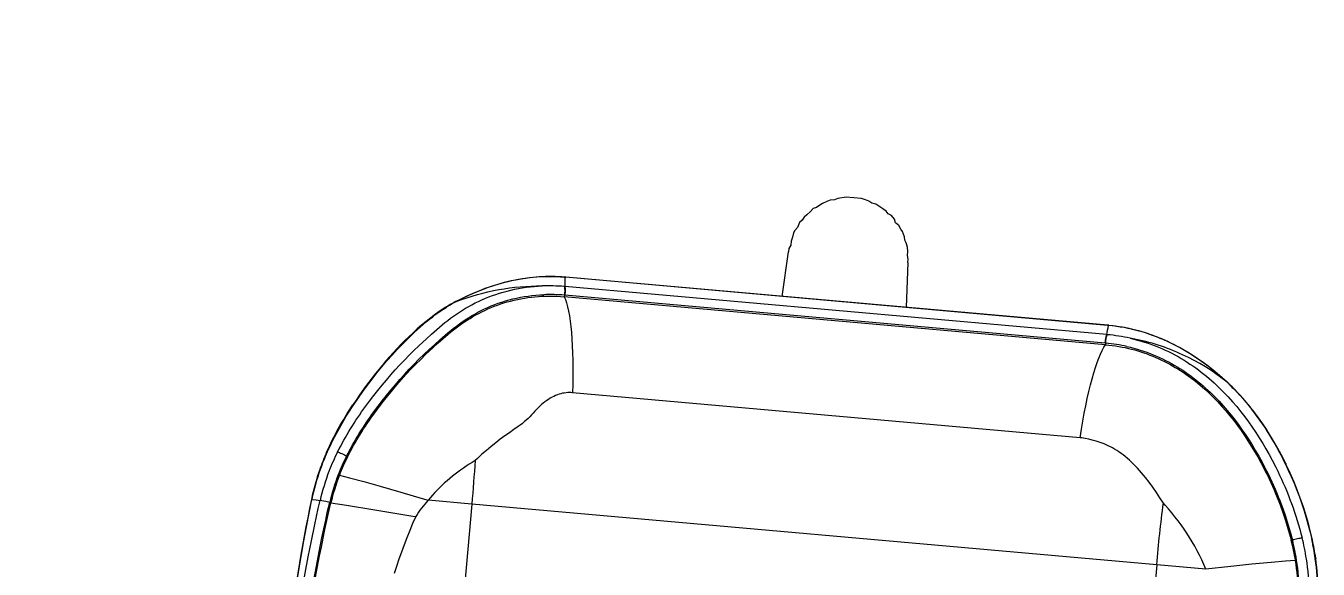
# Model space of a CAD drawing. Extents: x 741 to 1339, y 725 to 848.
# Drawn here: x 1102.008 to 1102.532, y 786.337 to 786.558 of the extents above; entities that cross this region are included whole.
import ezdxf

# ---------------------------------------------------------------- set-up
doc = ezdxf.new("R2010")
doc.units = 0
doc.header["$MEASUREMENT"] = 0
doc.linetypes.add('CONTINU', pattern=[0])
for name, color, linetype in [('Lay Out', 31, 'CONTINUOUS'), ('PAREDES', 7, 'CONTINUOUS'), ('PENA-008', 8, 'CONTINUOUS')]:
    doc.layers.add(name, color=color, linetype=linetype)
doc.layers.add('MOCHO', color=3, linetype='CONTINUOUS', lineweight=15)

# ---------------------------------------------------------------- blocks, each defined once
blk = doc.blocks.new('*E421')
at = {"layer": 'MOCHO', "lineweight": 13, "extrusion": (0, 0, -1)}
for centre, major_axis, ratio, start_param, end_param in [((298.2832532743196, 410.9227221997448), (-0.3240056931972504, -2.738728284835815), 0.03556452878652137, 3.141552209854126, 3.454068899154663), ((317.3357129911165, 406.572426179237), (-0.9135398268699647, -2.646780014038086), 0.10244476118164, 3.141594648361206, 3.51560640335083), ((317.742817483304, 402.6443713696667), (-1.027923107147217, -2.604490995407104), 0.1122784527247029, 3.701299667358398, 5.337861061096191), ((394.7119794706086, 319.3539355786515), (-2.799997091293335, -0.003922162111848593), 0.170936587383689, 3.141592741012573, 3.394771575927734), ((394.7232557157258, 318.9550860913469), (-2.788946628570557, -8.821478331810795e-06), 0.1649005914843016, 3.141640901565552, 3.395039796829224), ((394.7119947293977, 97.85671267826092), (-2.799997329711914, 0.003846788080409169), 0.1730251873906201, 2.888415336608887, 3.141592502593994), ((394.7050062040071, 98.24699435550701), (-2.807202816009527, -0.0008936797385104005), 0.1663215459855109, 2.889029026031494, 3.141645193099976), ((317.6690336087922, 14.37747989017498), (0.9225041270256044, -2.643669128417969), 0.1030152734350353, 4.092191219329834, 5.731472492218018), ((317.3431211332063, 10.63219485599529), (0.8430398702621461, -2.670071840286255), 0.09591727547845288, 5.923357963562012, 6.283185958862305)]:
    blk.add_ellipse(centre, major_axis=major_axis, ratio=ratio, start_param=start_param, end_param=end_param, dxfattribs=at)
blk = doc.blocks.new('A$C12870BC7')
at = {"layer": 'Lay Out', "linetype": 'CONTINU', "ltscale": 0.6}
for p, q in [((1.088517692293124, 0.8356547739981721), (1.08874011594952, 0.8355999530133573)), ((1.088924496151492, 0.8357635312359122), (1.089147631908929, 0.8357080628866385)), ((1.084503514435994, 0.828301727362728), (1.084613318246454, 0.8282776130345297)), ((1.085630252366684, 0.8321447636219688), (1.085741135117871, 0.8321203256116547)), ((1.123852303849219, 0.8174554263023452), (1.123898018573016, 0.8174278809424464)), ((1.125991838161838, 0.8203491079016345), (1.126077015147359, 0.8202964501933963)), ((1.12613676149698, 0.8204520820163594), (1.126221641773725, 0.8203992894405161)), ((0.9995700944623991, 0.8164811804767993), (0.8435085562537665, 0.6604196422683941)), ((0.9995502149772051, 0.8163353022791995), (0.8436533393265222, 0.6604384266286303)), ((1.002258615458857, 0.813697529265724), (0.846231187965202, 0.6576701017720694)), ((0.9998262673886416, 0.8166110525871915), (0.9995502149772051, 0.8163353022791995)), ((0.999849157118831, 0.8167599410299005), (0.9995695280184123, 0.8164806140330398)), ((1.002398440798459, 0.8138373761839972), (1.002258615458857, 0.813697529265724)), ((1.121727049318736, 0.8140532021170799), (1.121762098712281, 0.8140321357968929)), ((1.004475811934014, 0.8109981217560431), (0.8489275960192231, 0.6554499058413654)), ((1.005074661869173, 0.8107125207179848), (0.8492106561514561, 0.6548485150003813)), ((1.00461104098548, 0.8111330487040647), (1.004475811934014, 0.8109981217560431)), ((1.00461105177493, 0.811133037914729), (1.005074661869173, 0.8107125207179848)), ((1.100945747614276, 0.7834957576249195), (1.08676827062385, 0.7693182806344936)), ((1.027372166783096, 0.7786163231524057), (0.8812462981618978, 0.6324904545313217)), ((0.9015574536752524, 0.7758357913487686), (0.9002603090050911, 0.7748845519238472)), ((0.903027550968261, 0.776268172905489), (0.9015574536752524, 0.7758357913487686)), ((0.9049300298179901, 0.7767870307734626), (0.903027550968261, 0.776268172905489)), ((0.906400127110885, 0.777219412330183), (0.9049300298179901, 0.7767870307734626)), ((0.9077837480925268, 0.777219412330183), (0.906400127110885, 0.777219412330183)), ((0.9091673690740549, 0.7777382701983839), (0.9077837480925268, 0.777219412330183)), ((0.911069847923784, 0.7777382701983839), (0.9091673690740549, 0.7777382701983839)), ((0.9125399452166789, 0.7771329360189299), (0.911069847923784, 0.7777382701983839)), ((0.9141829951324212, 0.7773923649529166), (0.9125399452166789, 0.7771329360189299)), ((0.9158260450480498, 0.7771329360189299), (0.9141829951324212, 0.7773923649529166)), ((0.9170367134069579, 0.7769599833961962), (0.9158260450480498, 0.7771329360189299)), ((0.9191986211906737, 0.7761816965940085), (0.9170367134069579, 0.7769599833961962)), ((0.9203228132382151, 0.7754034097920481), (0.9191986211906737, 0.7761816965940085)), ((0.8961094460602794, 0.7728091204514982), (0.8916991541814809, 0.768398828572586)), ((0.8975795433531744, 0.7737603598761922), (0.8961094460602794, 0.7728091204514982)), ((0.8987902117120825, 0.7744521703671268), (0.8975795433531744, 0.7737603598761922)), ((0.9002603090050911, 0.7748845519238472), (0.8987902117120825, 0.7744521703671268)), ((0.9215334815971232, 0.7752304571693145), (0.9203228132382151, 0.7754034097920481)), ((0.9231765315127518, 0.7744521703671268), (0.9215334815971232, 0.7752304571693145)), ((0.9246466288056467, 0.7735009309422054), (0.9231765315127518, 0.7744521703671268)), ((0.9257708208531881, 0.7723767388947778), (0.9246466288056467, 0.7735009309422054)), ((0.927067965523463, 0.77159845209259), (0.9257708208531881, 0.7723767388947778)), ((0.9280192049482707, 0.7706472126676687), (0.927067965523463, 0.77159845209259)), ((0.9280192049482707, 0.7706472126676687), (0.9415451779154296, 0.7583302652171966)), ((0.8898831516431187, 0.7655451102980493), (0.8894507700862846, 0.7640750130051543)), ((1.08676827062385, 0.7693182806344936), (0.8896356998528177, 0.5721857098635752)), ((0.8916991541814809, 0.768398828572586), (0.8898831516431187, 0.7655451102980493)), ((1.08676827062385, 0.7693182806344936), (1.262312599828022, 0.5937739514302081)), ((0.8879806727933897, 0.7612212947306176), (0.8875482912366692, 0.7594052921922554)), ((0.8884130543501101, 0.7626913920235125), (0.8879806727933897, 0.7612212947306176)), ((0.8894507700862846, 0.7640750130051543), (0.8884130543501101, 0.7626913920235125)), ((0.8871159096799488, 0.7565515739177187), (0.8865970518117479, 0.7551679529360769)), ((0.8865970518117479, 0.7551679529360769), (0.8868564807458483, 0.7535249030204483)), ((0.8873753386139356, 0.7581946238333472), (0.8871159096799488, 0.7565515739177187)), ((0.8875482912366692, 0.7594052921922554), (0.8873753386139356, 0.7581946238333472)), ((0.8868564807458483, 0.7535249030204483), (0.8869429570572152, 0.7515359478593524)), ((0.8869429570572152, 0.7515359478593524), (0.8869429570572152, 0.7501523268777106)), ((0.8869429570572152, 0.7501523268777106), (0.8873753386139356, 0.7486822295848157)), ((0.8873753386139356, 0.7486822295848157), (0.8873753386139356, 0.7472986086031739)), ((0.8873753386139356, 0.7472986086031739), (0.8884130543501101, 0.7453961297535585)), ((0.8884130543501101, 0.7453961297535585), (0.8886724832842106, 0.7437530798379299)), ((0.8886724832842106, 0.7437530798379299), (0.889104864840931, 0.7428018404130086)), ((0.889104864840931, 0.7428018404130086), (0.8900561042657387, 0.7413317431201136)), ((0.8900561042657387, 0.7413317431201136), (0.89100734369066, 0.7398616458272187)), ((0.89100734369066, 0.7398616458272187), (0.8921315357382014, 0.7387374537795637)), ((0.8921315357382014, 0.7387374537795637), (0.8927368699176554, 0.7372673564866687)), ((0.8927368699176554, 0.7372673564866687), (0.8936881093424631, 0.7363161170617474)), ((0.905891710650792, 0.722676797952559), (0.8936881093424631, 0.7363161170617474)), ((0.8435091280924212, 0.6604202141070488), (0.8432241690242677, 0.6601349313566658)), ((0.8436533393265222, 0.6604384266286303), (0.8433720270784875, 0.6601567906982524)), ((0.846231187965202, 0.6576701017720694), (0.8460884333011904, 0.6575273686869565)), ((0.8489275960192231, 0.6554499058413654), (0.8487898638249476, 0.6553118715435318)), ((0.8487898638249476, 0.6553118715435318), (0.8492106561514561, 0.6548485150003813)), ((0.8896356998528177, 0.5721857098635752), (0.877099507684818, 0.5596495176953482)), ((0.8896356998528177, 0.5721857098635752), (1.0665245080408, 0.3952969016754793)), ((0.8277868128022305, 0.5611486035084141), (0.8278251907282197, 0.561020910858602)), ((0.8279401087182237, 0.5615452005863659), (0.827976641655539, 0.5614217050165422)), ((0.8316533052355339, 0.5645817932959432), (0.8316591638843533, 0.5645582615961899)), ((0.835505102494551, 0.5657418704988828), (0.8355124824499285, 0.5657121133103971)), ((0.8392985830004704, 0.5339162551147325), (0.8393443624608494, 0.5338389921603408)), ((0.8394056948534967, 0.5340666001275309), (0.8394512801044698, 0.5339890134910235)), ((0.8490022856996688, 0.5259565524068108), (0.8490167542964286, 0.5259371422610144)), ((0.85217382693628, 0.5283879294304512), (0.8521824207001032, 0.5283764009473231)), ((0.8464557587139439, 0.5235460798624132), (0.8464778500278385, 0.5235180543738949)), ((0.8465417772732167, 0.5236528464543113), (0.8465638038507564, 0.5236247130717544))]:
    blk.add_line(p, q, dxfattribs=at)
for points in [[(1.047735076804258, 0.838608622733787), (1.045461381591565, 0.8382824373359341), (1.043194332654423, 0.837906901183274), (1.040933066840182, 0.837480741126015), (1.038676742575092, 0.8370023171737699), (1.036424561442857, 0.8364698167063267), (1.034175778974316, 0.8358810710522135), (1.031929715436775, 0.8352336310158677), (1.029685593992724, 0.8345246050355541), (1.027442713330686, 0.8337507023420727), (1.025200490822442, 0.8329081897998236), (1.02295861357544, 0.8319928487501471), (1.02071702764232, 0.8310000073791031), (1.018476121442006, 0.829924465191894), (1.017356180838703, 0.8293539644275967), (1.016236790495384, 0.8287606440642463), (1.015118176989347, 0.828143759632681), (1.014000566898346, 0.8275024803485991), (1.012884181405127, 0.826835970032576), (1.011769257876892, 0.8261432792169359), (1.01065621170568, 0.8254235501433556), (1.009545625519593, 0.8246760059748937), (1.008438286945477, 0.8238999453995035), (1.007335107688334, 0.8230947480267474), (1.006237123531321, 0.8222598959644216), (1.00514547815186, 0.8213949576365991), (1.004061369174281, 0.8204996201502723), (1.002986069748715, 0.8195736245597942), (1.001920815262508, 0.8186168036288706), (1.000866824918774, 0.8176289739381133), (0.9998262673886416, 0.8166110525871915)], [(0.999849157118831, 0.8167599410299005), (1.000982843428517, 0.8178644312001921), (1.002132115038819, 0.8189332785593848), (1.003294285386971, 0.8199654796926694), (1.004467827771634, 0.8209612342038923), (1.005651059045192, 0.8219208010391554), (1.006842360796384, 0.8228444823016758), (1.008040120008502, 0.8237326933836044), (1.009242977216161, 0.8245861248071975), (1.010442964441097, 0.8254010164637435), (1.011659119594754, 0.8261916157669162), (1.012863935080134, 0.8269415282106962), (1.014082933242832, 0.8276681409268036), (1.015290505422001, 0.8283575409727888), (1.016510517789186, 0.8290246608903686), (1.017719535749109, 0.8296578912757155), (1.01893946180104, 0.8302698557370292), (1.020148889758445, 0.8308508438065161), (1.021367866342473, 0.8314115154196458), (1.022577078511688, 0.8319438864143791), (1.023794663261981, 0.8324568364735256), (1.025003443854928, 0.832943935110066), (1.026219550456119, 0.8334124435957762), (1.028642743713306, 0.8342842062245523), (1.031064858029538, 0.8350773788017847), (1.033486756557579, 0.8357965791940529), (1.035909507448935, 0.8364458102723944), (1.038334103329078, 0.8370285030682822), (1.040761504455475, 0.8375475815116857), (1.043192800558415, 0.838005581113535), (1.045628973473924, 0.8384046058083783), (1.048071738717965, 0.8387465005853443)], [(1.047735087593708, 0.83860863352335), (1.04528860000363, 0.8380477461219158), (1.042837354284472, 0.8374157888868154), (1.040384134103476, 0.8367109923547247), (1.037932262598531, 0.8359317812721798), (1.035485742640333, 0.8350768716995987), (1.033049008675505, 0.8341453896946547), (1.030626818833468, 0.8331368497342879), (1.028224168610166, 0.8320512194500367), (1.027031885022836, 0.8314796505342343), (1.025846625340421, 0.8308891030490173), (1.024669155610979, 0.830279803571571), (1.023500252671909, 0.8296519894693262), (1.022340725728839, 0.8290059520559367), (1.021191351619166, 0.8283420581715433), (1.0200529071804, 0.8276606962349575), (1.018926136881475, 0.8269622870327709), (1.017811774402446, 0.8262473268778336), (1.01671057500181, 0.8255163120829963), (1.015623229201594, 0.824769846855375), (1.014550422129503, 0.824008551585635), (1.013492795754985, 0.8232330682437947), (1.012450938101153, 0.8224440711676522), (1.010416676047328, 0.8208284597428843), (1.009425210325901, 0.8200033667005897)], [(1.05564080010123, 0.8392788176329447), (1.057505587520893, 0.8393379759597934), (1.059365757073749, 0.8393613350290394), (1.061220499554167, 0.839350070886681), (1.063069793383249, 0.8393053919460414), (1.064913735665698, 0.8392283663586255), (1.066752757977895, 0.8391200299079316), (1.068587335053678, 0.8389813104825095), (1.070417456103826, 0.8388130820251405), (1.072243099549439, 0.8386162076881334), (1.074064545915178, 0.838391421151087), (1.075881946252764, 0.8381394129367123), (1.077695624244313, 0.837860765672545), (1.079506151728594, 0.8375560080396696), (1.081313744493798, 0.8372255716146952), (1.083118445697494, 0.8368699311313463), (1.084920320076151, 0.8364894534297633), (1.086719389208668, 0.8360844837707333), (1.088517724661244, 0.8356548063664064)], [(1.088925024832577, 0.8357634341312092), (1.086238656323133, 0.8364012823833633), (1.083545954430804, 0.8369840291263841), (1.080844664169433, 0.8375110377851485), (1.078134515803583, 0.8379808949469094), (1.075414786443105, 0.8383919714110704), (1.072683933202313, 0.8387424437676287), (1.069941071350001, 0.839029981504396), (1.067185618257838, 0.8392519304268404), (1.064417401295429, 0.8394052047640486), (1.061635104154959, 0.8394864813783585), (1.058838014735386, 0.8394920055554991), (1.057433827164971, 0.8394650859813879), (1.056027104083512, 0.8394177204779822)], [(1.009425210325901, 0.8200033667005897), (1.010647855308719, 0.8209201319521213), (1.01188746124177, 0.8218082405349065), (1.013142760369476, 0.8226670504786995), (1.014412430989353, 0.823495973760842), (1.015695086662333, 0.824294573410512), (1.016989427264718, 0.8250624987717998), (1.018294212014496, 0.8257996311611038), (1.019608286445134, 0.8265058950526196), (1.020930506879097, 0.8271813551830434), (1.022259805165106, 0.8278261302355219), (1.023595059204524, 0.8284404359983597), (1.024935254793093, 0.82902455299633), (1.026279399305224, 0.8295788049113213), (1.027626597219808, 0.8301036125306069), (1.028976104068022, 0.830599439798803), (1.030327218537934, 0.8310668369754382), (1.031679379580567, 0.8315063651098313), (1.03303206930417, 0.8319186068302002), (1.034384823764242, 0.8323041771325421), (1.035737211384401, 0.832663658645302), (1.037088897693081, 0.8329976663644771), (1.038439494271358, 0.8333067829182852), (1.039788720594913, 0.8335915693558178), (1.041136328507093, 0.8338526190948556), (1.04248222090331, 0.8340904823947), (1.043826300678973, 0.8343057526733588), (1.045168449150481, 0.8344989801903608), (1.046508450529643, 0.834670769152595), (1.047846024292028, 0.8348216590307089), (1.050513478968298, 0.8350631152036527), (1.053170327656119, 0.8352278694715238), (1.05581636535652, 0.8353201189143107), (1.058451656806085, 0.8353437692978929), (1.061076471740023, 0.8353023487584466), (1.063691328049856, 0.8351990941191758), (1.066297185992937, 0.8350368429940005), (1.06889508135265, 0.8348180985258438), (1.071485521231068, 0.8345450941224186), (1.07406909904563, 0.8342197179299689), (1.076646785843138, 0.8338435667810842), (1.079219401618673, 0.8334179785624798), (1.081787302422697, 0.8329441077408006), (1.084350790358542, 0.8324228822050515), (1.085630996835846, 0.8321447312537344)], [(1.088739198849737, 0.8356000069604903), (1.091556755777276, 0.8348767605398422), (1.094374237178897, 0.834088270566113), (1.097188395442743, 0.8332351736139714), (1.099997525842184, 0.8323177286297465), (1.102799729441415, 0.8313361729799595), (1.105592913095109, 0.8302907440318137), (1.108374767869861, 0.8291817007311835), (1.111142752859962, 0.8280092966290482), (1.11389410597684, 0.8267738338288524), (1.116625811580832, 0.8254755874607014), (1.119334643638751, 0.8241148919958192)], [(1.11950128065854, 0.82423033327224), (1.117044370499855, 0.8254765207443739), (1.114567462172488, 0.8266706762940572), (1.112072902372859, 0.8278126326854505), (1.109562865166652, 0.8289022011038156), (1.107039362778607, 0.8299392035237503), (1.104504326512995, 0.8309234565256389), (1.10195947188555, 0.8318547551105127), (1.099406428096984, 0.8327328942796299), (1.096846684085847, 0.8335576798238122), (1.094281620896311, 0.8343289175334263), (1.091712500889059, 0.8350463808310593), (1.089142204836378, 0.8357094115626893)], [(1.005074645685056, 0.8107125476915513), (1.006041317345705, 0.8116597336804858), (1.007024054435703, 0.8125842942797732), (1.008022069328092, 0.8134857223872274), (1.009034671500729, 0.8143636511629353), (1.010061229773385, 0.8152177946874559), (1.011101183096628, 0.8160479587516107), (1.012153981210815, 0.8168540030931268), (1.013219046882398, 0.8176358467915321), (1.014295851430404, 0.8183933927416689), (1.01538372591159, 0.8191265977864219), (1.0164819798037, 0.8198353756101966), (1.017589836269451, 0.8205196614765242), (1.018706707285958, 0.821179471569863), (1.019832047988132, 0.8218149731258251), (1.020965367458018, 0.8224263225906867), (1.022106153198536, 0.8230136979898504), (1.023253952054517, 0.8235773151116206), (1.024408267713227, 0.8241173897440746), (1.025568668598396, 0.8246341808328594), (1.026734733923092, 0.8251279581131854), (1.02790604290027, 0.8255989697415913), (1.029082250268914, 0.8260475394004203), (1.030262967610327, 0.8264739476142182), (1.031447914399848, 0.8268785180651008), (1.032636788534035, 0.8272615528565126), (1.033829341856574, 0.827623408039031), (1.035025369368611, 0.8279643749267649), (1.036224687650304, 0.8282848095700643), (1.037427188807385, 0.8285850356512725), (1.039840703965126, 0.8291260058044969), (1.042264328798467, 0.8295895403728224), (1.044697912256026, 0.8299780561838048), (1.047141540652831, 0.8302940348014687), (1.049594307678547, 0.8305399146320411), (1.052055155971345, 0.8307181772393193), (1.054523751059435, 0.8308311855041808), (1.056999736892351, 0.8308811944125551), (1.059482746630295, 0.8308702971098825), (1.061972467380258, 0.8308004249004313), (1.064468510723543, 0.8306733472470711), (1.066970509820351, 0.8304907041397342), (1.069478119409666, 0.8302539845171992), (1.071990961862014, 0.8299644723185935), (1.074508648758808, 0.8296233759579223), (1.077030802470802, 0.8292316772713235), (1.079557002210947, 0.8287902502011235), (1.082086848771098, 0.8282997960584595), (1.084619910574986, 0.8277608543139792)], [(1.011179530386528, 0.8168750046768452), (1.012304245303028, 0.8177183533982912), (1.013445322357654, 0.8185365681924992), (1.01460177431926, 0.8193291149839439), (1.015772533036568, 0.820095508249338), (1.016956422464034, 0.8208352840436106), (1.018152342082033, 0.8215480755275308), (1.019359299264977, 0.8222337532277066), (1.020576301387166, 0.8228921876714281), (1.021802409770146, 0.8235233680691323), (1.023036610209545, 0.8241273159997178), (1.024277996394915, 0.8247041393574506), (1.025525586490232, 0.8252539999835022), (1.026778528132184, 0.8257771028761596), (1.028036012115138, 0.8262737609286575), (1.029297283180483, 0.826744276244213), (1.030561715542433, 0.8271890803994353), (1.03182872657311, 0.8276085833918074), (1.03309778759143, 0.8280032275868194), (1.034368413073878, 0.828373498507986), (1.035640203812534, 0.8287198600999233), (1.036912749809687, 0.8290428086754815), (1.038185695014988, 0.8293428081790495), (1.039458651009738, 0.8296203333448062), (1.040731315690493, 0.8298758373275774), (1.042003516426632, 0.8301098164406682), (1.043275188481687, 0.8303227454175754), (1.044546267119415, 0.8305150989924783), (1.047085942830734, 0.830840097555452), (1.049620903570542, 0.8310887394745947), (1.052150189081487, 0.8312649844626918), (1.054673162788561, 0.8313725548655526), (1.05718946864107, 0.8314149356620106), (1.059698944797958, 0.8313953744643783), (1.062201699153377, 0.8313167844128344), (1.064698184862493, 0.8311818628594807), (1.06718913560502, 0.8309928971589358), (1.069674929010318, 0.8307520128244192), (1.072155759287568, 0.8304610440557241), (1.074632252222784, 0.8301215445276426), (1.077105001233065, 0.8297348197584284), (1.079574351579765, 0.8293019918467195), (1.082040486682729, 0.8288240426286535), (1.084503514435994, 0.828301727362728)], [(1.084613318246454, 0.8282774188253512), (1.086204615739177, 0.8279174733679753), (1.087794909817092, 0.827536348301706), (1.08938396311288, 0.8271342162572779), (1.09097153825968, 0.8267112282860722), (1.092557376311845, 0.8262675354399249), (1.094141229112722, 0.8258033211389062), (1.095722826927329, 0.8253187256450616), (1.097301867651993, 0.8248138784315557), (1.098878059972947, 0.8242889629180041), (1.102020723357612, 0.8231794340940866), (1.105148211439257, 0.8219912774554956), (1.108257713576961, 0.8207255557590685), (1.111346208736165, 0.8193833263672019), (1.114411981401133, 0.8179648805933226)], [(1.085741124328536, 0.8321202932434204), (1.08746356708167, 0.8317287240297588), (1.089184326687189, 0.8313130944352594), (1.090903111830983, 0.8308736310371074), (1.092619652777728, 0.830410517255828), (1.094333669002879, 0.829923947300145), (1.09604486919244, 0.8294141045905832), (1.097752951242967, 0.8288811617571952), (1.09945759147223, 0.8283253130096142), (1.101158423040204, 0.8277467093994488), (1.102855122264657, 0.8271455235574336), (1.104547279148221, 0.8265219281138485), (1.106234521456201, 0.8258760795151971), (1.107916412217548, 0.825208134207756), (1.109592498277095, 0.8245182432435882), (1.111262342663906, 0.8238065846476417), (1.112925438275568, 0.8230732771037452), (1.114581299588906, 0.8223185040315144), (1.116230978571195, 0.8215416234611581)], [(1.084619921364435, 0.8277608435246435), (1.086189003465108, 0.827405742511715), (1.087758495563378, 0.8270295805734946), (1.089328192660275, 0.8266324548144581), (1.090897857389052, 0.8262144731288714), (1.092467263171955, 0.8257757110425388), (1.094036151063335, 0.8253162764492714), (1.095604262117206, 0.824836255664664), (1.097171272651451, 0.8243357350040839), (1.100300805325958, 0.8232736040515789), (1.103422030155969, 0.8221305956929115), (1.106531920712371, 0.8209075137390442), (1.109627116094259, 0.8196051512113769), (1.112703915534723, 0.8182243820520085), (1.114234155764791, 0.8175048795562958)], [(1.004475811934014, 0.8109981217560431), (1.003749663162523, 0.8117010301416627), (1.003090619117245, 0.8124255551069979), (1.002693148097194, 0.812925590244518), (1.0024498361459, 0.8132835504504925), (1.002322121917302, 0.813517907192832), (1.002268315137087, 0.8136581155563505), (1.002258615458857, 0.813697529265724)], [(1.121533557461191, 0.8135973873704785), (1.119169959502017, 0.8102848933010733), (1.115819227768895, 0.8054925347501154), (1.111367534002113, 0.7990133277044293), (1.106556768720168, 0.7919055944555708), (1.100945747614276, 0.7834957576249195)], [(1.069351737673117, 0.7874259615155239), (1.066756528876169, 0.7877812459482953), (1.064184145072829, 0.7880726193198058), (1.061638276241013, 0.7882978158541079), (1.059122639331861, 0.7884540249106209), (1.056641215637057, 0.7885377830887279), (1.055415118043413, 0.7885512374812294), (1.054199777490169, 0.7885449796242625), (1.052995841341669, 0.7885183837322671), (1.051804118803545, 0.7884707484936513), (1.050625629475064, 0.7884013887810539), (1.049461522428089, 0.7883095331517467), (1.04831309778632, 0.7881943885841025), (1.047181752778272, 0.7880551728462848), (1.046069024894621, 0.7878910713375404), (1.044976500178393, 0.7877012964311376), (1.043905872566768, 0.7874850173430019), (1.042859057179669, 0.7872415165770832), (1.041838114794189, 0.7869702438736255), (1.040844518164533, 0.7866717872552869), (1.039879562019848, 0.7863475493454786), (1.038944433194899, 0.7859992564495002), (1.0380400649737, 0.7856289855283336), (1.037167131694162, 0.7852390509099365), (1.036325913880944, 0.7848319988952568), (1.035516255087543, 0.7844105861777422), (1.034737680580122, 0.7839777474764702), (1.033989381152935, 0.7835364930367774), (1.032578617437991, 0.7826403841077223), (1.031271081388979, 0.7817425434784724), (1.030052633486036, 0.7808547046311247), (1.028914205231388, 0.7799744237643296), (1.028375495459215, 0.7795312434152635), (1.027859907389427, 0.7790803270600151), (1.027372150598978, 0.7786163501259722)], [(1.100945747614276, 0.7834957576249195), (1.098980311197408, 0.7840910470552132), (1.096998464090063, 0.7846375359909104), (1.09500153338962, 0.7851355589036899), (1.092990878561579, 0.7855854610543389), (1.09096791301846, 0.7859875984936622), (1.088934044778, 0.786342311087779), (1.086890730410403, 0.7866499980448367), (1.084839458854105, 0.7869110262049759), (1.082781719047318, 0.7871258055654522), (1.080719016112596, 0.7872947730973152), (1.07865282819904, 0.7874183711665097), (1.076584649639528, 0.7874970691123195), (1.074515974767166, 0.7875313578524725), (1.07244827094172, 0.7875217121213751), (1.070383005522501, 0.7874686282314229), (1.069351743067784, 0.7874259561208561)], [(0.822499668161015, 0.619810369416669), (0.8230677413084209, 0.6223548895723212), (0.8237063232404012, 0.624896442640889), (0.8244188773572318, 0.6274359241429153), (0.825209503633971, 0.6299743698616709), (0.8256355989547615, 0.6312436574574036), (0.8260830465150661, 0.6325129558426994), (0.8265526447310663, 0.6337826965937126), (0.8270450733354551, 0.6350526747117016), (0.827561260217351, 0.6363232138790096), (0.8281019714247009, 0.6375940659390977), (0.8286682319515535, 0.6388654574696062), (0.8292608941609956, 0.6401370755775275), (0.8298811017303365, 0.6414090497360263), (0.8305298257062645, 0.6426809915265181), (0.8312083176603551, 0.6439529009485483), (0.8319176025864294, 0.6452242277425881), (0.8326589590291746, 0.6464946967787597), (0.8334334281666429, 0.6477635366141072), (0.8342423209119829, 0.6490302455413399), (0.8350867000219182, 0.6502939010658935), (0.8359678332519138, 0.6515536993770326), (0.8368867402011233, 0.6528084590343184), (0.8378443379693294, 0.6540568529405988), (0.8388411822108424, 0.6552970846592103), (0.8398776397658025, 0.6565272120967762), (0.8409538023440177, 0.6577450827665103), (0.8420694865256451, 0.6589484416815736), (0.8432241690242677, 0.6601349313566658)], [(0.8433720270784875, 0.6601567906982524), (0.8424315143387844, 0.6591969864960134), (0.8415166210494931, 0.658225729336678), (0.8406276547089533, 0.6572442546075905), (0.8397647501845427, 0.6562537761169693), (0.8389279560288401, 0.6552554860948163), (0.8381171751370289, 0.654250474270853), (0.8373322240891525, 0.6532397656394693), (0.8365727738083137, 0.6522242826945472), (0.8358384089022479, 0.65120484003684), (0.835128622268769, 0.6501821173990407), (0.834442793516871, 0.649156638067339), (0.8337803022555477, 0.6481288390127844), (0.8325227265626722, 0.6460678839621465), (0.8313509212726444, 0.6440020251254879), (0.8302599502313228, 0.6419333610426889), (0.8292450121516026, 0.6398631324955346), (0.8283015215351384, 0.6377919760593755), (0.8274253244595116, 0.6357202693632331), (0.8266126014740962, 0.6336480987224746), (0.8258598999682931, 0.6315752915068202), (0.8251641018029545, 0.6295014269289965), (0.8245223909424908, 0.627425933150576), (0.8239323074016625, 0.6253482275433413), (0.8233917256671361, 0.6232678245840049), (0.8228987899605613, 0.6211842279597164), (0.822669666081481, 0.6201410863661891)], [(0.8316533160249833, 0.5645818040855062), (0.8310111304304542, 0.5672323086009925), (0.8304094806438229, 0.5698879380856994), (0.8298473416710408, 0.5725497606906771), (0.8293243358829727, 0.5752184993066436), (0.828840463279505, 0.577894973928565), (0.8283963064888553, 0.5805800692876488), (0.8279930199775549, 0.5832747456418161), (0.8276322653146622, 0.585979887722047), (0.827316189592409, 0.5886961321034647), (0.8270447712320106, 0.5914232845771181), (0.8268145468331909, 0.5941625211883235), (0.8266210927386624, 0.5969150935084286), (0.8263932743779492, 0.6010814991300464), (0.8262847437177356, 0.6038913524198648), (0.8262194785856423, 0.6067264313467291), (0.8262114728445908, 0.6095830351437286), (0.8262348966504192, 0.6110212956662195), (0.826280427954373, 0.612468004295593), (0.826351120158904, 0.6139196113163194), (0.8264498324573992, 0.6153717254394593), (0.8265791650971437, 0.6168281337470631), (0.826739819389843, 0.6182859770460851), (0.8269323671741518, 0.6197444461306674), (0.8271574558144152, 0.6212032820551627), (0.8274157218858704, 0.622662215084361), (0.8277077588060706, 0.6241208028525449), (0.8280341492028924, 0.6255785706255352), (0.8283954541256549, 0.6270349789331391), (0.8287921914658796, 0.6284894451473662), (0.8292248575365306, 0.6299413219033028), (0.8296938947032118, 0.6313899510473817), (0.8301996698059497, 0.6328345341633081), (0.830742517316196, 0.6342742836241229), (0.8313226853906031, 0.6357082607514855), (0.8319403466595645, 0.6371355376561638), (0.8325955766488846, 0.6385550893442229), (0.8332883753586771, 0.639965858453948), (0.8340186241054539, 0.6413666689395683), (0.834786085522012, 0.6427563555448756), (0.8355904359264628, 0.6441336451198509), (0.8364311790057286, 0.6454972429355763), (0.8373077105530342, 0.6468457895262105), (0.838219264520319, 0.6481778714796889), (0.8391649507813668, 0.649492037620135), (0.8401436903955641, 0.6507867990094525)], [(0.8360083205073465, 0.5657606440697833), (0.8353242504290961, 0.5686010637539454), (0.8346895526840967, 0.5714379876697109), (0.8341030620163679, 0.5742703584551379), (0.8335641418507862, 0.5770973237467985), (0.8330727490295544, 0.5799182146015625), (0.8326293582869653, 0.5827325131276808), (0.8322350377741827, 0.5855398848534747), (0.8318913843236828, 0.5883406534615148), (0.8315984195144779, 0.591138336298414), (0.8313526367886084, 0.5939305704842042), (0.831148598284301, 0.5967106234277395), (0.8309104868279178, 0.6008569391706402), (0.8307954717332109, 0.6036118635818326), (0.8307209600780538, 0.6063575091016133), (0.8306975254827762, 0.6090913941661853), (0.8307096743567968, 0.6104569017070531), (0.8307409852201886, 0.6118273076395013), (0.8307939396372035, 0.6131975193625436), (0.8308709328562713, 0.6145599195538267), (0.8309743277580424, 0.6159154468919184), (0.8311054190714344, 0.6172685034553211), (0.8312646167940443, 0.6186190676655912), (0.8314522877656714, 0.6199668805763991), (0.8316687880367795, 0.6213117371894583), (0.8319145276049653, 0.6226533569799955), (0.8321898301524584, 0.6239914594232374), (0.8324950840980705, 0.6253257208372958), (0.8328305915450187, 0.6266557959604739), (0.8331966869652092, 0.6279813071642053), (0.8335936508830741, 0.6293018444503247), (0.834021763823273, 0.6306169978218037), (0.8344812739422309, 0.631926260176229), (0.8349723646600182, 0.6332291675689845), (0.8354952517645984, 0.6345251589507512), (0.8360500431501237, 0.6358136732726649), (0.836636835921297, 0.6370941171169449), (0.837255716393372, 0.6383658646978034), (0.8379067061451337, 0.6396282686510091), (0.8385897566243443, 0.6408806330596377), (0.8393048192786523, 0.6421222620067653), (0.8400517754244561, 0.6433524326021285), (0.8408304632206978, 0.6445703787976669), (0.8416406291161707, 0.6457753507293233), (0.8424820411387941, 0.646966533797027), (0.8433543324485413, 0.6481431295842555), (0.8442571362054991, 0.6493042965173714), (0.8451899938599468, 0.6504491876278422), (0.8461523929149166, 0.6515769451575721), (0.8471437453475232, 0.6526866789804586), (0.8481634037934214, 0.6537775043648395), (0.8492106561514561, 0.6548485150003813)], [(0.8355052967038432, 0.5657418920777815), (0.8348488259325109, 0.5684714398000921), (0.8342354804270258, 0.5712075582721496), (0.8336643646663902, 0.5739510135420147), (0.8331351549683745, 0.5767022156071704), (0.8326481750153221, 0.5794615960439984), (0.8322043095386675, 0.5822296727440204), (0.831805133792102, 0.5850068772838455), (0.8314528164466424, 0.587793673607635), (0.8311489651242141, 0.5905927482783824), (0.8308910011562034, 0.5934099815235783), (0.8306739614145613, 0.596248696481112), (0.8304932064538093, 0.5991112020845009), (0.8303469776002999, 0.6020017817288732), (0.8302391806199125, 0.6049175438524941), (0.8301805509740348, 0.607849112459931), (0.8301748649557226, 0.6093170654344391), (0.8301884488210476, 0.610785320512619), (0.8302244422878289, 0.6122574058308743), (0.8302861900727407, 0.6137288545740063), (0.830376756367798, 0.6151951999268164), (0.8304987522098486, 0.6166596139755853), (0.8306536018007478, 0.6181251609121006), (0.8308418014533459, 0.6195899849583526), (0.8310639985322155, 0.6210537624319983), (0.8313208404017018, 0.6225161049144532), (0.831612920479472, 0.6239765700395452), (0.8319407998147312, 0.6254345751797388), (0.8323050286671219, 0.6268894837594559), (0.8327060709814873, 0.6283405944675593), (0.8331444014915519, 0.6297871952028942), (0.8336203978266781, 0.6312285199173999), (0.8341344052481077, 0.6326637054583131), (0.8346866395438042, 0.6340918239368563), (0.8352772841338378, 0.6355118935166644), (0.8359064037545636, 0.636922856835568), (0.8365739768273102, 0.6383236133740553), (0.8372798954578116, 0.6397130194550442), (0.8380238845163035, 0.6410898289011726), (0.8388055825575407, 0.6424527955364425), (0.8396245040580084, 0.643800592263247), (0.8404799854693579, 0.6451318650110949), (0.8413712283751806, 0.6464451464201062), (0.8422972563340068, 0.6477389637361881), (0.8432569580367613, 0.6490118603892512)], [(0.8812462981618978, 0.6324904545313217), (0.8807982895523878, 0.6320197234274616), (0.8803679324151403, 0.6315200119722846), (0.8799566725310228, 0.6309910396412448), (0.8795658477865231, 0.6304325690673664), (0.879196758305568, 0.6298443466996702), (0.8788506826329581, 0.6292263347750264), (0.8785289262870606, 0.6285787814497468), (0.8782327354446693, 0.6279020481693038), (0.8779632375989763, 0.6271966582196598), (0.8777214307701229, 0.626463264360396), (0.8775081942951033, 0.6257026596129123), (0.8773242996164186, 0.6249157664715455), (0.8771703509410713, 0.6241036638771362), (0.8770468607660291, 0.623267533269896), (0.8769541311946227, 0.6224087556943374), (0.8768923402520272, 0.6215288254834519), (0.8768615310960399, 0.6206292315753359), (0.8768615418854893, 0.6197114736983309), (0.876892146042735, 0.6187770300007429), (0.8769529551490791, 0.6178273894213504), (0.8770435268388042, 0.6168640085302428), (0.8771632946679233, 0.6158883492924048), (0.8773066966963938, 0.6149024239321221), (0.8774527960770797, 0.6139095933506411), (0.877582695160811, 0.6129114166169671), (0.8776835653409876, 0.6119075592598762), (0.8777479996885518, 0.6108967211555552), (0.8777733925615507, 0.609877699284894), (0.8777611897405109, 0.6088494362857233), (0.8777157933041622, 0.6078107237442651), (0.8776435528195066, 0.60676059600884), (0.877448016369101, 0.6046219518223239), (0.8772327838534579, 0.6024284380989826), (0.8770448323571713, 0.6001815221980138), (0.8769063610884018, 0.5978834645009243), (0.8768159566345162, 0.595538872084731), (0.8767703174365238, 0.5931522117648598), (0.8767680462660223, 0.590727578121701), (0.8768094182528898, 0.5882686017914835), (0.876896219044454, 0.5857783739391067), (0.8769575676212185, 0.5845223357371339)], [(0.8216596048144424, 0.6150084352655227), (0.8215038597026592, 0.6138175111436937), (0.8213684742046894, 0.6126241594049731), (0.8212538043709969, 0.6114343897497889), (0.8211587496820698, 0.6102428722104065), (0.821025565223465, 0.6078683176069859), (0.8209619400814177, 0.6055021463737518), (0.8209601274608644, 0.6031467321809174), (0.8210123374086038, 0.6008053550085748), (0.8211114704940314, 0.5984815537826904), (0.8212516356999799, 0.5961775511214142), (0.8214283338431301, 0.5938944799127199), (0.8216387273089936, 0.591630862007392), (0.8218815105793169, 0.5893836008456361), (0.8221562412881553, 0.5871507003862604), (0.8224630165403255, 0.5849306824809588), (0.8228020305451196, 0.5827215834567738), (0.823172635937965, 0.5805229285802085), (0.8235735811475138, 0.5783345236416295), (0.8240037440753554, 0.5761559370648826), (0.8244622831476249, 0.5739867588524845), (0.8249485078420662, 0.5718265790064976), (0.8254620081613098, 0.5696750091087921), (0.8260025035805825, 0.5675317470554688), (0.8265700264681186, 0.5653963289021391), (0.8271647602439884, 0.5632683985982254), (0.8277870933267764, 0.5611475245675734)], [(0.8279400655606537, 0.561545157428796), (0.8270756505191343, 0.5645675189084756), (0.8262659485681638, 0.5676023205765119), (0.825510085765643, 0.5706505226896894), (0.8248080944798062, 0.5737129776114358), (0.8241608918103225, 0.5767905808629763), (0.8235702040627189, 0.5798842171752909), (0.8230386746418503, 0.5829948683849722), (0.8225695727387006, 0.5861231926458146), (0.8221639880834459, 0.5892717470474196), (0.8218210683127722, 0.5924449228794089), (0.8215415471066194, 0.5956474027450582), (0.8213303552244611, 0.5988848726622251), (0.8212536209510404, 0.6005160585982736), (0.8211986489147307, 0.602154419490958), (0.8211677264699233, 0.6037988548207665), (0.8211634322853456, 0.6054479727536233), (0.8211884852918843, 0.6071003490881282), (0.8212456367887739, 0.6087552825122344), (0.821337573338667, 0.6104123522393508), (0.8214667441373535, 0.6120713101129382), (0.8216352962770657, 0.6137318648188881), (0.821844341066992, 0.6153924950508696)], [(0.8769575676212185, 0.5845223357371339), (0.8767523854396018, 0.5831325843951305), (0.8765682641833905, 0.5817399630707456), (0.8764060076634337, 0.5803450921544169), (0.8762664358750385, 0.5789486405899567), (0.8761503634182759, 0.5775513042938343), (0.8760585941042223, 0.5761538115514355), (0.8759918777967073, 0.5747568582794571), (0.875950996727795, 0.5733612159206274), (0.8759366522091909, 0.5719676289438809), (0.8759495293682562, 0.5705768795817363), (0.8759902917536806, 0.5691897500662577), (0.8760595273880085, 0.567807054997516), (0.8761577919260048, 0.5664295981867014), (0.8762855654962891, 0.565058194234112), (0.8764432850699109, 0.5636936793187175), (0.8766313336707867, 0.5623368788303793), (0.8768499972183577, 0.5609885642120531), (0.8770994968953687, 0.5596495069060126)], [(0.8462067661390051, 0.538504769370789), (0.849606352313856, 0.5409417353078112), (0.8545288958679862, 0.544393045907114), (0.8601858313017487, 0.5482893980283876), (0.867414001323084, 0.5531912852600414), (0.8749476033153201, 0.5582250352477018), (0.877099507684818, 0.5596495176953482)], [(0.8525794008020853, 0.5286705256180682), (0.8574483695483082, 0.5329363016919757), (0.8661671017499089, 0.5404963916821686), (0.8780096482395834, 0.5506765168982071), (0.8789317758273114, 0.5514656542366225)], [(0.8789317758273114, 0.5514656542366225), (0.8803202755977395, 0.5487009869896298), (0.8817494190699904, 0.5459629803708737), (0.883220425447405, 0.5432391294564383), (0.8847236004461934, 0.5405362801254938), (0.8862529721288297, 0.5378586348526966), (0.8878109411387527, 0.5351989161822672), (0.8893962936674029, 0.5325566116171245), (0.891007837485347, 0.529931251818212)], [(0.8465638254295413, 0.5236247346504257), (0.8478885112434114, 0.5248926142285342), (0.8490167758753273, 0.5259371638399131)], [(0.8521824476736697, 0.5283764171315539), (0.8508791410727667, 0.5274203784329217), (0.8496184472407435, 0.5264400689598148), (0.8490677989880737, 0.5259819938321613), (0.8490167489017608, 0.5259371476556822)], [(0.8720493901644772, 0.497281519833237), (0.8677402244840664, 0.5024016390359662), (0.8634808681080699, 0.5075568184215768), (0.8592759119298421, 0.5127481854833746), (0.8551211642639487, 0.5179893618497005), (0.853061601047159, 0.5206338189018567), (0.8510277975431677, 0.5232806118608693), (0.8490167974541123, 0.5259371854185844)], [(0.8750340912138768, 0.4998659446162179), (0.8703276325387037, 0.5054788430791319), (0.8656837632221936, 0.5111315868278012), (0.8633873670939352, 0.5139731501890452), (0.8611081261252025, 0.5168263876905854), (0.858843752961377, 0.5196957445682671), (0.8565926184017485, 0.5225854826387746), (0.8543726436540169, 0.5254768606992144), (0.8521824584630053, 0.5283764279208896)], [(0.8754196777004495, 0.5001817128404724), (0.8707401008365991, 0.5057614068985146), (0.8661168285009921, 0.5113871015999081), (0.8638280119321848, 0.5142179780523435), (0.8615512471326952, 0.5170666246604156), (0.8592768290295112, 0.5199470838395115), (0.857013070862024, 0.5228516465572426), (0.8547774352877582, 0.5257619654244223), (0.8525794008020853, 0.5286705256180682)], [(0.8464778122649363, 0.523518135294367), (0.850027792004937, 0.5190765619927475), (0.853616106513357, 0.5146756971294195), (0.8572350845208234, 0.5103134583487332), (0.8609111978410624, 0.5059526923221398), (0.8646223066078278, 0.5016162510169266), (0.8683668544488796, 0.4973025834558626), (0.8721425351281482, 0.4930114495744107), (0.8759474362230435, 0.4887426039135931), (0.8817062290677882, 0.4823803594511133), (0.8875232253766967, 0.4760661440402743), (0.8914206051892393, 0.4718948211457388)], [(0.8914345950060465, 0.4719146453351328), (0.8862438550785896, 0.4774901787277628), (0.881086453074829, 0.4831158842184919), (0.8759761360497009, 0.4887806042104472), (0.8709158764852987, 0.4944854014602384), (0.8659096610682013, 0.5002311229366256), (0.8609626201620699, 0.5060184645563055), (0.8585129550911574, 0.5089282979001979), (0.8560785516386318, 0.5118512241911191), (0.853683033214395, 0.514759822147667), (0.8512966372350661, 0.5176916443060833), (0.8489159003003692, 0.5206546640390712), (0.8465638254295413, 0.5236247346504257)]]:
    blk.add_lwpolyline(points, dxfattribs=at)
for centre, radius, start, end in [((1.059518270757792, 0.7465003971533548), 0.09285913569834445, 92.39316134906117, 97.29012087537052), ((1.059872276645649, 0.7462476067066888), 0.09324899108475149, 92.36014617958598, 97.27021686326026), ((1.073569970218557, 0.735442683027955), 0.09978556131066679, 58.30845546631188, 62.70123764768309), ((1.073283079846249, 0.7353425465276047), 0.1001855941351456, 58.15937241592199, 62.52730550012323), ((1.053973847275927, 0.7621467604024161), 0.07302022667385803, 127.595683999755, 134.9360471171388), ((1.075589024601129, 0.7365402032403523), 0.08971464302178289, 59.19493837623702, 64.48445534159742), ((1.075583397924504, 0.7365555188057584), 0.09019498147830318, 59.22959552063035, 64.50097164666656), ((1.075553155212503, 0.7365208955939266), 0.09425072106695559, 59.17260367991025, 64.43139174549383), ((1.069516297731695, 0.7298311925828926), 0.1066915404956785, 50.37258838434305, 57.98553029421594), ((1.069556412752434, 0.7302532850333279), 0.1064764486579295, 50.23135362695709, 57.84698019990748), ((0.1385911720413446, 0.09513830824836589), 1.1234984664329, 39.75998385292105, 39.95353741944469), ((1.052275508061314, 0.763231236219795), 0.06757594579289931, 127.455378078499, 134.8576911823558), ((1.068321996524958, 0.7253118114617934), 0.1030817313832588, 51.56322022819815, 58.92175906471595), ((1.068202153169921, 0.7251202724874162), 0.1037979590509791, 51.58357384951977, 58.93550029215052), ((1.068496957573359, 0.7256774860950514), 0.1071795005868568, 51.49575853218715, 58.87542317555824), ((0.8977665063954987, 0.6059598762403908), 0.07300571581387866, 135.0613710722816, 142.1193330412293), ((0.8964262514651296, 0.6078974220363449), 0.06721132801154579, 135.1337847329168, 142.2861676979839), ((1.488550441626614, 1.399086361033838), 0.9809546420673225, 228.8749550337615, 229.096280685558), ((0.8940896486060979, 0.604813641848537), 0.07314394281761491, 168.1687200065738, 171.9931594314388), ((0.8933052262391925, 0.6054193700317825), 0.07215342022411202, 168.2270616139931, 172.0550828403732), ((0.9147492295982715, 0.5637769789471037), 0.03787469111125678, 186.2562331149999, 198.9691002231732), ((0.917034296847703, 0.577620707164229), 0.08140348311985125, 203.0674474840856, 208.8900267099235), ((0.9170358667066125, 0.5776131383941134), 0.08090887793979709, 203.0917833928031, 208.9053466126917), ((0.9189207332155434, 0.5810352906169243), 0.09251973263425267, 205.9511863392456, 210.616410980654), ((0.9186279841944156, 0.5805364099462764), 0.09184563376190892, 205.685896034304, 210.394942659673), ((0.9169928061772339, 0.5776373714056859), 0.08538329627395332, 203.1661839397462, 208.978655484373), ((0.9262518180100301, 0.5834975685061323), 0.09632449232766767, 209.3597377635139, 216.6813938422172), ((0.926666989054695, 0.5836473956274091), 0.0927512045016419, 209.2754136805613, 216.5682453760049), ((0.9265260308272332, 0.583574928565227), 0.09210074871819199, 209.2984232015502, 216.5934003236288), ((0.924820036527251, 0.5852923056911692), 0.09976744943811629, 211.0461258992855, 218.2360544460128), ((0.9248520972546999, 0.5849748435298494), 0.0994629731442588, 210.8379759904061, 218.0633872325327)]:
    blk.add_arc(centre, radius, start, end, dxfattribs=at)
at = {"layer": 'Lay Out', "linetype": 'CONTINU', "ltscale": 0.6, "extrusion": (0, 0, -1)}
for centre, major_axis, ratio, start_param, end_param in [((1.118209416225397, 0.8217462284094523), (0.001291884578996038, 0.002484102586932949), 0.09591727547845288, 5.923357963562012, 6.283185958862305), ((1.001826305438669, 0.8147773548480615), (0.001977143161449876, -0.001982583248193691), 0.1730251873906201, 2.888415336608887, 3.141592502593994), ((1.00439607281038, 0.8120009703034299), (0.001975652183762811, -0.001984068831176501), 0.1708434231935811, 1.293430924415588, 2.888601779937744), ((1.047871951240666, 0.7718930057392441), (0.04242568056359903, -0.04242568056361268), 0.1714219888051351, 1.897405028343201, 2.864591360092163), ((0.8454808601292712, 0.6584478347056262), (0.001972055550498045, -0.001972043075257953), 0.1649005914843016, 3.141640901565552, 3.395039796829224), ((0.845206809153126, 0.6581578369837331), (0.001982636376184891, -0.001977089696289662), 0.170936587383689, 3.141592741012573, 3.394771575927734), ((0.8480643192603452, 0.6556694972780548), (0.001979864670607359, -0.001979865447895383), 0.1690010648795719, 3.394535779953003, 4.989390850067139), ((0.9128096769723584, 0.5851821026726753), (0.05090020394436865, -0.08404453590228086), 0.9586157336662814, 2.464782476425171, 2.837867975234985), ((0.8880547547975652, 0.6120758092961438), (0.04242567995317707, -0.04242568117403464), 0.169303290049235, 3.418594360351562, 4.385780334472656), ((0.8990424240827792, 0.6072262884588469), (0.00130955906312036, 0.1138101713288819), 0.6819158057317696, 4.078610420227051, 4.286600112915039), ((0.8991194173019608, 0.6077095676448749), (0.00154470343217034, 0.1144265702370134), 0.6764992573539427, 4.077944755554199, 4.286827087402344), ((0.9176210950135442, 0.6023040524028289), (0.004501762016995639, 0.1127669056571953), 0.7631640393412656, 4.156604290008545, 4.351616859436035), ((0.8407370701006016, 0.5448391286070233), (0.002568460673161958, 0.001114782760235465), 0.1122784527247029, 3.701299667358398, 5.337861061096191), ((0.8382474248764424, 0.5417737605448707), (0.002517483204577413, 0.001225564908679581), 0.10244476118164, 3.141594648361206, 3.51560640335083)]:
    blk.add_ellipse(centre, major_axis=major_axis, ratio=ratio, start_param=start_param, end_param=end_param, dxfattribs=at)
at = {"layer": 'Lay Out', "linetype": 'CONTINU', "ltscale": 0.6, "extrusion": (0, 0, -0.9999999999999998)}
for centre, major_axis, ratio, start_param, end_param in [((1.115330694141051, 0.8193284082776842), (0.001217026609105917, 0.002521622122831861), 0.1030152734350353, 4.092191219329834, 5.731472492218018), ((0.8479260098326336, 0.6555308857468987), (0.001984144362303696, -0.001975576652635618), 0.1687052129627162, 3.394572973251343, 4.98975658416748), ((0.84864324655274, 0.5252257965580753), (0.002165642890055818, 0.001707437488709322), 0.03556452878652137, 3.141552209854126, 3.454068899154663)]:
    blk.add_ellipse(centre, major_axis=major_axis, ratio=ratio, start_param=start_param, end_param=end_param, dxfattribs=at)
at = {"layer": 'Lay Out', "linetype": 'CONTINU', "ltscale": 0.6, "extrusion": (0, 0, -0.9999999999999999)}
for centre, major_axis, ratio, start_param, end_param in [((1.001555280891637, 0.814496447202842), (0.001985590082006134, -0.001984326249636365), 0.1663215459855109, 2.889029026031494, 3.141645193099976), ((1.111701924745319, 0.7942519347559625), (-0.1070559868482574, 0.1070560055665575), 0.23290286962035, 4.71238899230957, 4.879074096679688), ((0.8647020457313488, 0.5472520557421063), (-0.1070559868482574, 0.1070560055665575), 0.23290286962035, 1.453698635101318, 1.570796370506287), ((0.9134938765235461, 0.601470052703931), (0.003073114857473296, 0.1140043860767517), 0.754304438040369, 4.164318084716797, 4.362415790557861), ((0.9171883210488545, 0.602272914170058), (0.004505041997182303, 0.1119231739117744), 0.7605277165260474, 4.154007434844971, 4.349639415740967)]:
    blk.add_ellipse(centre, major_axis=major_axis, ratio=ratio, start_param=start_param, end_param=end_param, dxfattribs=at)
at = {"layer": 'Lay Out', "linetype": 'CONTINU', "ltscale": 0.6, "extrusion": (0, 0, -1), "xscale": 0.000999982880766, "yscale": 0.000999982880766, "zscale": -0.000999982880766, "rotation": 90.00000000000001}
blk.add_blockref('*E421', (-0.3487089135795145, 0.1013773629904478), dxfattribs=at)
blk = doc.blocks.new('Layout')
at = {"layer": 'PENA-008', "color": 7, "ltscale": 0.2, "rotation": 309.9340696695724}
blk.add_blockref('A$C12870BC7', (1155.442080052279, 501.922035493262), dxfattribs=at)

msp = doc.modelspace()

# ---------------------------------------------------------------- block references
at = {"layer": 'PAREDES', "color": 7, "lineweight": 0}
msp.add_blockref('Layout', (-54.26272107964405, 284.7565376754262), dxfattribs=at)

doc.saveas('drawing.dxf')
